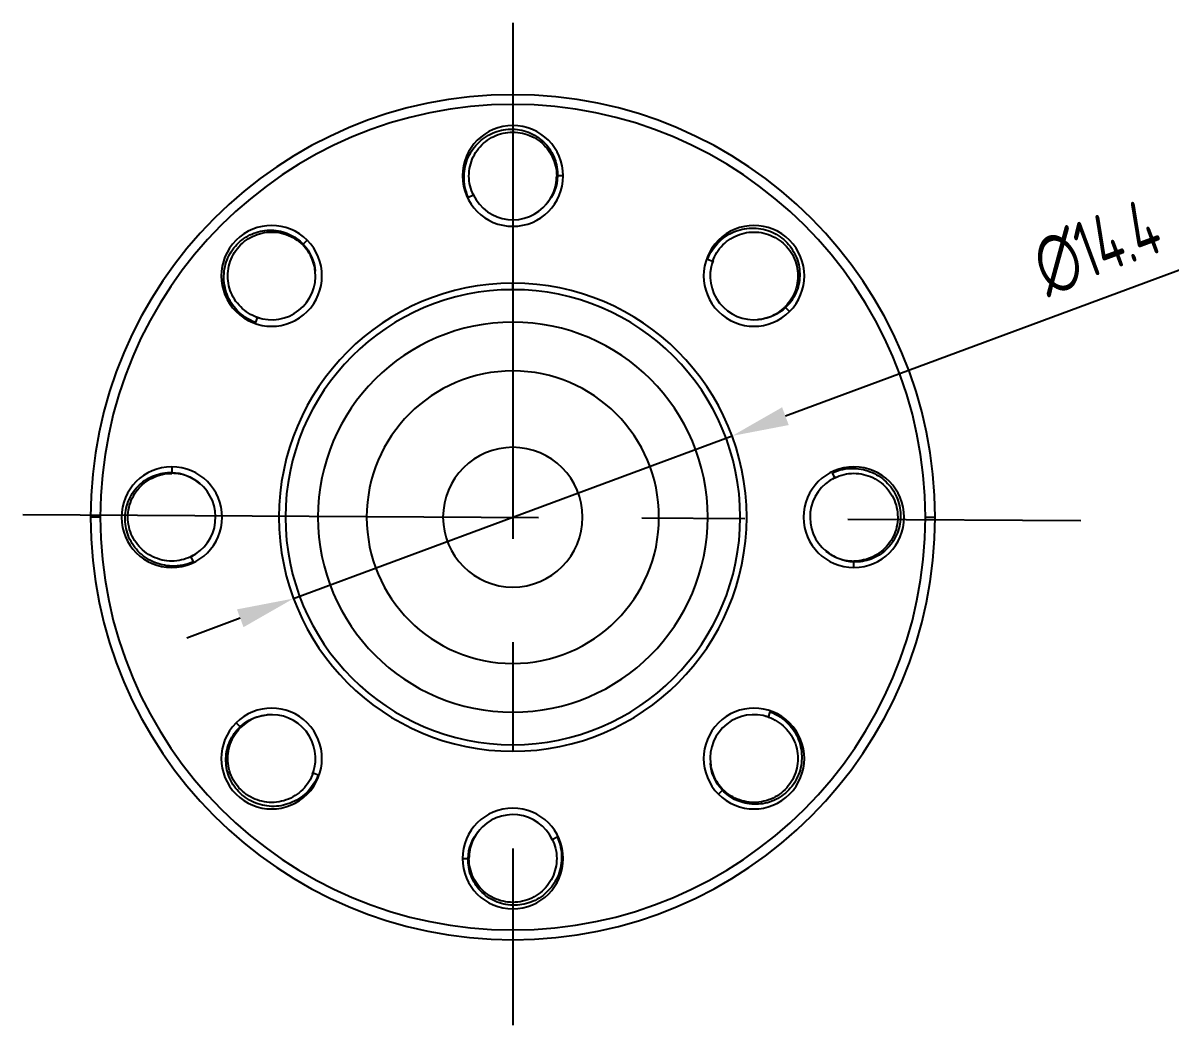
# Model space of a CAD drawing. Header units: inches. Extents: x -12 to 92, y -2 to 146.
# Drawn here: x 25.43 to 60.75, y 31.74 to 62.57 of the extents above; entities that cross this region are included whole.
import ezdxf

# ---------------------------------------------------------------- set-up
doc = ezdxf.new("R2010")
doc.units = ezdxf.units.IN
doc.header["$LTSCALE"] = 0.5
doc.header["$MEASUREMENT"] = 0
doc.linetypes.add('CENTER', pattern=[50.8, 31.75, -6.35, 6.35, -6.35])
doc.layers.add('7标注层', color=4, linetype='Continuous')
doc.layers.add('中心线', color=1, linetype='CENTER')
doc.styles.add('PC_TEXTSTYLE', font='ISOCP.SHX', dxfattribs={"width": 0.707, "bigfont": 'GBCBIG.SHX'})
doc.dimstyles.new('GB_LINEAR', dxfattribs={"dimtxt": 3.5, "dimasz": 3.5, "dimexe": 1, "dimexo": 0, "dimgap": 1.5, "dimtad": 1, "dimdsep": 46, "dimtxsty": 'PC_TEXTSTYLE', "dimcen": 0, "dimclrd": 256, "dimclrt": 3, "dimadec": 0, "dimazin": 2, "dimtp": 0.1, "dimtm": 0.1, "dimtfac": 0.71, "dimtdec": 3, "dimtmove": 0, "dimatfit": 3, "dimfxl": 1, "dimtfill": 1, "dimarcsym": 0})

# ---------------------------------------------------------------- blocks, each defined once
blk = doc.blocks.new('*D1')
at = {"layer": '7标注层', "lineweight": -2}
for p, q in [((61.474, 55.133), (48.905, 50.476)), ((33.76, 44.865), (47.264, 49.868)), ((32.119, 44.258), (30.478, 43.65))]:
    blk.add_line(p, q, dxfattribs=at)
at = {"layer": '7标注层'}
for points in [[(48.803, 50.749), (49.006, 50.202), (47.264, 49.868)], [(32.221, 43.984), (32.018, 44.531), (33.76, 44.865)]]:
    blk.add_solid(points, dxfattribs=at)
at = {"layer": 'Defpoints', "color": 0}
for p in [(47.264, 49.868), (33.76, 44.865)]:
    blk.add_point(p, dxfattribs=at)
at = {"layer": '7标注层', "color": 3, "insert": (58.497, 55.669), "char_height": 1.75, "attachment_point": 5, "rotation": 20.3281, "style": 'PC_TEXTSTYLE', "bg_fill": 3, "box_fill_scale": 1.25, "bg_fill_color": 257, "bg_fill_transparency": 0}
blk.add_mtext('∅14.4', dxfattribs=at)

msp = doc.modelspace()

# ---------------------------------------------------------------- linework, layer by layer
at = {"color": 7, "linetype": 'Continuous', "lineweight": 25}
for p, q in [((38.962, 57.867), (39.01, 57.867)), ((42.062, 57.867), (41.889, 57.867)), ((39.297, 57.279), (39.144, 57.205)), ((39.285, 57.312), (39.341, 57.208)), ((41.528, 56.987), (41.622, 57.101)), ((34.183, 55.887), (34.061, 55.765)), ((46.841, 55.887), (46.875, 55.853)), ((46.662, 55.235), (46.501, 55.291)), ((46.677, 55.267), (46.643, 55.154)), ((34.428, 54.888), (34.413, 55.035)), ((40.512, 54.367), (40.512, 54.567)), ((31.991, 53.695), (32.025, 53.729)), ((49.033, 53.695), (48.91, 53.818)), ((32.644, 53.516), (32.588, 53.356)), ((32.612, 53.532), (32.725, 53.497)), ((48.033, 53.451), (48.18, 53.465)), ((30.012, 48.917), (30.012, 48.744)), ((51.012, 48.917), (51.012, 48.869)), ((30.892, 48.383), (30.777, 48.477)), ((50.424, 48.582), (50.35, 48.735)), ((50.458, 48.594), (50.354, 48.538)), ((27.812, 47.367), (27.512, 47.367)), ((53.212, 47.367), (53.512, 47.367)), ((50.132, 46.351), (50.247, 46.257)), ((30.566, 46.14), (30.67, 46.195)), ((30.6, 46.152), (30.674, 45.998)), ((51.012, 45.817), (51.012, 45.99)), ((30.012, 45.817), (30.012, 45.865)), ((48.38, 41.217), (48.436, 41.378)), ((31.991, 41.038), (32.114, 40.916)), ((32.991, 41.283), (32.844, 41.268)), ((48.412, 41.202), (48.299, 41.236)), ((49.033, 41.038), (48.999, 41.004)), ((40.512, 40.367), (40.512, 40.167)), ((34.347, 39.466), (34.381, 39.579)), ((46.596, 39.846), (46.611, 39.698)), ((34.362, 39.499), (34.523, 39.443)), ((34.183, 38.846), (34.15, 38.88)), ((46.841, 38.846), (46.963, 38.968)), ((39.496, 37.746), (39.402, 37.632)), ((41.739, 37.421), (41.683, 37.525)), ((41.727, 37.455), (41.88, 37.529)), ((38.962, 36.867), (39.135, 36.867)), ((42.062, 36.867), (42.014, 36.867))]:
    msp.add_line(p, q, dxfattribs=at)
for centre, radius, start, end in [((40.512, 47.367), 13, 0, 180), ((40.512, 47.367), 12.7, 0, 180), ((40.512, 57.867), 1.55, 0, 180), ((40.512, 57.867), 1.55, 180, 0), ((40.512, 57.867), 1.35, 205.8235, 321.0235), ((33.087, 54.791), 1.55, 45, 225), ((47.937, 54.791), 1.55, 315, 135), ((33.087, 54.791), 1.55, 225, 45), ((47.937, 54.791), 1.55, 135, 315), ((47.937, 54.791), 1.35, 160.8235, 276.0235), ((33.087, 54.791), 1.35, 250.8235, 6.0235), ((40.512, 47.367), 7.2, 90, 270), ((40.512, 47.367), 7.2, 270, 90), ((40.512, 47.367), 7, 90, 270), ((40.512, 47.367), 7, 270, 90), ((40.512, 47.367), 6, 90, 270), ((40.512, 47.367), 6, 270, 90), ((40.512, 47.367), 4.5, 90, 270), ((40.512, 47.367), 4.5, 270, 90), ((40.512, 47.367), 2.15, 90, 270), ((40.512, 47.367), 2.15, 270, 90), ((30.012, 47.367), 1.55, 90, 270), ((30.012, 47.367), 1.55, 270, 90), ((51.012, 47.367), 1.55, 90, 270), ((51.012, 47.367), 1.55, 270, 90), ((30.012, 47.367), 1.35, 295.8235, 51.0235), ((51.012, 47.367), 1.35, 115.8235, 231.0235), ((40.512, 47.367), 13, 180, 0), ((40.512, 47.367), 12.7, 180, 0), ((33.087, 39.942), 1.55, 315, 135), ((47.937, 39.942), 1.55, 45, 225), ((33.087, 39.942), 1.55, 135, 315), ((33.087, 39.942), 1.35, 340.8235, 96.0235), ((47.937, 39.942), 1.35, 70.8235, 186.0235), ((47.937, 39.942), 1.55, 225, 45), ((40.512, 36.867), 1.55, 0, 180), ((40.512, 36.867), 1.35, 25.8235, 141.0235), ((40.512, 36.867), 1.55, 180, 0)]:
    msp.add_arc(centre, radius, start, end, dxfattribs=at)
for points, knots in [([(39.01, 57.867), (39.015, 58.063), (39.059, 58.258), (39.218, 58.613), (39.332, 58.774), (39.612, 59.039), (39.777, 59.143), (40.133, 59.279), (40.324, 59.311), (40.7, 59.301), (40.887, 59.258), (41.227, 59.106), (41.381, 58.997), (41.635, 58.728), (41.734, 58.57), (41.864, 58.229), (41.894, 58.047), (41.889, 57.867)], [0, 0, 0, 0, 0.125, 0.125, 0.25, 0.25, 0.375, 0.375, 0.5, 0.5, 0.625, 0.625, 0.75, 0.75, 0.875, 0.875, 1, 1, 1, 1]), ([(39.297, 57.279), (39.209, 57.461), (39.162, 57.662), (39.162, 58.066), (39.208, 58.269), (39.382, 58.633), (39.511, 58.795), (39.827, 59.047), (40.013, 59.137), (40.407, 59.227), (40.615, 59.228), (41.008, 59.138), (41.195, 59.048), (41.511, 58.797), (41.64, 58.635), (41.816, 58.271), (41.862, 58.069), (41.862, 57.867)], [0, 0, 0, 0, 0.125, 0.125, 0.25, 0.25, 0.375, 0.375, 0.5, 0.5, 0.625, 0.625, 0.75, 0.75, 0.875, 0.875, 1, 1, 1, 1]), ([(41.639, 57.125), (41.682, 57.199), (41.77, 57.348), (41.846, 57.602), (41.857, 57.778), (41.862, 57.867)], [0, 0, 0, 0, 0.325404, 0.662702, 1, 1, 1, 1]), ([(32.025, 53.729), (31.89, 53.872), (31.784, 54.041), (31.644, 54.404), (31.611, 54.599), (31.622, 54.984), (31.665, 55.174), (31.821, 55.522), (31.933, 55.68), (32.206, 55.939), (32.368, 56.04), (32.717, 56.173), (32.903, 56.205), (33.272, 56.194), (33.454, 56.153), (33.787, 56.003), (33.937, 55.896), (34.061, 55.765)], [0, 0, 0, 0, 0.125, 0.125, 0.25, 0.25, 0.375, 0.375, 0.5, 0.5, 0.625, 0.625, 0.75, 0.75, 0.875, 0.875, 1, 1, 1, 1]), ([(32.644, 53.516), (32.453, 53.583), (32.277, 53.692), (31.991, 53.978), (31.881, 54.153), (31.746, 54.534), (31.724, 54.74), (31.768, 55.142), (31.836, 55.337), (32.051, 55.679), (32.197, 55.827), (32.539, 56.041), (32.735, 56.11), (33.136, 56.156), (33.342, 56.132), (33.724, 55.999), (33.899, 55.889), (34.042, 55.746)], [0, 0, 0, 0, 0.125, 0.125, 0.25, 0.25, 0.375, 0.375, 0.5, 0.5, 0.625, 0.625, 0.75, 0.75, 0.875, 0.875, 1, 1, 1, 1]), ([(46.662, 55.235), (46.728, 55.426), (46.838, 55.601), (47.123, 55.887), (47.299, 55.998), (47.679, 56.132), (47.885, 56.155), (48.287, 56.111), (48.482, 56.042), (48.825, 55.827), (48.972, 55.682), (49.187, 55.339), (49.255, 55.144), (49.301, 54.742), (49.277, 54.537), (49.144, 54.155), (49.034, 53.98), (48.891, 53.837)], [0, 0, 0, 0, 0.125, 0.125, 0.25, 0.25, 0.375, 0.375, 0.5, 0.5, 0.625, 0.625, 0.75, 0.75, 0.875, 0.875, 1, 1, 1, 1]), ([(46.875, 55.853), (47.017, 55.989), (47.186, 56.095), (47.55, 56.234), (47.744, 56.267), (48.129, 56.257), (48.32, 56.213), (48.668, 56.058), (48.825, 55.946), (49.084, 55.672), (49.186, 55.51), (49.319, 55.162), (49.35, 54.976), (49.34, 54.607), (49.298, 54.425), (49.149, 54.092), (49.042, 53.941), (48.91, 53.818)], [0, 0, 0, 0, 0.125, 0.125, 0.25, 0.25, 0.375, 0.375, 0.5, 0.5, 0.625, 0.625, 0.75, 0.75, 0.875, 0.875, 1, 1, 1, 1]), ([(34.409, 55.064), (34.387, 55.146), (34.343, 55.314), (34.218, 55.548), (34.101, 55.68), (34.042, 55.746)], [0, 0, 0, 0, 0.325404, 0.662702, 1, 1, 1, 1]), ([(48.209, 53.47), (48.291, 53.492), (48.459, 53.535), (48.693, 53.661), (48.825, 53.778), (48.891, 53.837)], [0, 0, 0, 0, 0.325404, 0.662702, 1, 1, 1, 1]), ([(30.012, 45.865), (29.815, 45.87), (29.621, 45.914), (29.265, 46.073), (29.104, 46.187), (28.84, 46.466), (28.736, 46.632), (28.6, 46.988), (28.567, 47.178), (28.578, 47.555), (28.62, 47.741), (28.773, 48.082), (28.882, 48.236), (29.15, 48.489), (29.309, 48.588), (29.649, 48.718), (29.832, 48.749), (30.012, 48.744)], [0, 0, 0, 0, 0.125, 0.125, 0.25, 0.25, 0.375, 0.375, 0.5, 0.5, 0.625, 0.625, 0.75, 0.75, 0.875, 0.875, 1, 1, 1, 1]), ([(51.012, 48.869), (51.209, 48.864), (51.403, 48.819), (51.759, 48.661), (51.92, 48.547), (52.184, 48.267), (52.288, 48.102), (52.425, 47.746), (52.457, 47.555), (52.446, 47.178), (52.404, 46.992), (52.251, 46.652), (52.142, 46.498), (51.874, 46.244), (51.715, 46.145), (51.375, 46.015), (51.192, 45.984), (51.012, 45.99)], [0, 0, 0, 0, 0.125, 0.125, 0.25, 0.25, 0.375, 0.375, 0.5, 0.5, 0.625, 0.625, 0.75, 0.75, 0.875, 0.875, 1, 1, 1, 1]), ([(30.6, 46.152), (30.418, 46.064), (30.216, 46.017), (29.812, 46.016), (29.61, 46.062), (29.246, 46.237), (29.084, 46.366), (28.831, 46.682), (28.741, 46.868), (28.651, 47.262), (28.65, 47.469), (28.741, 47.863), (28.83, 48.05), (29.082, 48.366), (29.244, 48.495), (29.608, 48.671), (29.81, 48.716), (30.012, 48.716)], [0, 0, 0, 0, 0.125, 0.125, 0.25, 0.25, 0.375, 0.375, 0.5, 0.5, 0.625, 0.625, 0.75, 0.75, 0.875, 0.875, 1, 1, 1, 1]), ([(30.754, 48.494), (30.68, 48.537), (30.53, 48.624), (30.277, 48.701), (30.1, 48.711), (30.012, 48.717)], [0, 0, 0, 0, 0.325404, 0.662702, 1, 1, 1, 1]), ([(50.424, 48.582), (50.606, 48.67), (50.808, 48.717), (51.212, 48.717), (51.414, 48.671), (51.778, 48.497), (51.94, 48.367), (52.193, 48.052), (52.283, 47.865), (52.373, 47.471), (52.374, 47.264), (52.283, 46.87), (52.194, 46.683), (51.942, 46.367), (51.78, 46.239), (51.416, 46.063), (51.214, 46.017), (51.012, 46.017)], [0, 0, 0, 0, 0.125, 0.125, 0.25, 0.25, 0.375, 0.375, 0.5, 0.5, 0.625, 0.625, 0.75, 0.75, 0.875, 0.875, 1, 1, 1, 1]), ([(50.27, 46.24), (50.344, 46.197), (50.494, 46.109), (50.747, 46.032), (50.924, 46.022), (51.012, 46.017)], [0, 0, 0, 0, 0.325404, 0.662702, 1, 1, 1, 1]), ([(32.815, 41.263), (32.733, 41.242), (32.565, 41.198), (32.331, 41.073), (32.199, 40.955), (32.133, 40.897)], [0, 0, 0, 0, 0.325404, 0.662702, 1, 1, 1, 1]), ([(48.999, 41.004), (49.134, 40.861), (49.24, 40.693), (49.38, 40.329), (49.413, 40.135), (49.402, 39.75), (49.359, 39.559), (49.203, 39.211), (49.091, 39.054), (48.818, 38.795), (48.656, 38.693), (48.307, 38.56), (48.121, 38.529), (47.752, 38.539), (47.57, 38.581), (47.237, 38.73), (47.087, 38.837), (46.963, 38.968)], [0, 0, 0, 0, 0.125, 0.125, 0.25, 0.25, 0.375, 0.375, 0.5, 0.5, 0.625, 0.625, 0.75, 0.75, 0.875, 0.875, 1, 1, 1, 1]), ([(48.38, 41.217), (48.571, 41.15), (48.747, 41.041), (49.033, 40.756), (49.143, 40.58), (49.278, 40.199), (49.3, 39.993), (49.256, 39.592), (49.188, 39.396), (48.973, 39.054), (48.827, 38.907), (48.485, 38.692), (48.289, 38.623), (47.888, 38.578), (47.682, 38.601), (47.3, 38.734), (47.125, 38.845), (46.982, 38.988)], [0, 0, 0, 0, 0.125, 0.125, 0.25, 0.25, 0.375, 0.375, 0.5, 0.5, 0.625, 0.625, 0.75, 0.75, 0.875, 0.875, 1, 1, 1, 1]), ([(34.15, 38.88), (34.007, 38.745), (33.838, 38.638), (33.474, 38.499), (33.28, 38.466), (32.895, 38.476), (32.705, 38.52), (32.357, 38.675), (32.199, 38.787), (31.94, 39.061), (31.838, 39.223), (31.705, 39.571), (31.674, 39.758), (31.684, 40.126), (31.726, 40.309), (31.875, 40.641), (31.983, 40.792), (32.114, 40.916)], [0, 0, 0, 0, 0.125, 0.125, 0.25, 0.25, 0.375, 0.375, 0.5, 0.5, 0.625, 0.625, 0.75, 0.75, 0.875, 0.875, 1, 1, 1, 1]), ([(34.362, 39.499), (34.296, 39.308), (34.186, 39.132), (33.901, 38.846), (33.726, 38.736), (33.345, 38.601), (33.139, 38.578), (32.737, 38.623), (32.542, 38.691), (32.199, 38.906), (32.052, 39.052), (31.837, 39.394), (31.769, 39.59), (31.723, 39.991), (31.747, 40.197), (31.88, 40.579), (31.99, 40.754), (32.133, 40.897)], [0, 0, 0, 0, 0.125, 0.125, 0.25, 0.25, 0.375, 0.375, 0.5, 0.5, 0.625, 0.625, 0.75, 0.75, 0.875, 0.875, 1, 1, 1, 1]), ([(46.615, 39.67), (46.637, 39.587), (46.681, 39.419), (46.806, 39.186), (46.923, 39.054), (46.982, 38.987)], [0, 0, 0, 0, 0.325404, 0.662702, 1, 1, 1, 1]), ([(39.385, 37.608), (39.342, 37.535), (39.254, 37.385), (39.178, 37.131), (39.167, 36.955), (39.162, 36.867)], [0, 0, 0, 0, 0.325404, 0.662702, 1, 1, 1, 1]), ([(41.727, 37.455), (41.815, 37.273), (41.862, 37.071), (41.862, 36.667), (41.816, 36.465), (41.642, 36.1), (41.513, 35.939), (41.197, 35.686), (41.011, 35.596), (40.617, 35.506), (40.41, 35.505), (40.016, 35.595), (39.829, 35.685), (39.513, 35.936), (39.384, 36.099), (39.208, 36.463), (39.162, 36.665), (39.162, 36.867)], [0, 0, 0, 0, 0.125, 0.125, 0.25, 0.25, 0.375, 0.375, 0.5, 0.5, 0.625, 0.625, 0.75, 0.75, 0.875, 0.875, 1, 1, 1, 1]), ([(42.014, 36.867), (42.009, 36.67), (41.965, 36.476), (41.806, 36.12), (41.692, 35.959), (41.412, 35.694), (41.247, 35.59), (40.891, 35.454), (40.7, 35.422), (40.324, 35.432), (40.137, 35.475), (39.797, 35.627), (39.643, 35.737), (39.39, 36.005), (39.29, 36.163), (39.16, 36.504), (39.13, 36.686), (39.135, 36.867)], [0, 0, 0, 0, 0.125, 0.125, 0.25, 0.25, 0.375, 0.375, 0.5, 0.5, 0.625, 0.625, 0.75, 0.75, 0.875, 0.875, 1, 1, 1, 1])]:
    msp.add_open_spline(points, degree=3, knots=knots, dxfattribs=at)
for points in [[(39.144, 57.205), (39.05, 57.413), (39.004, 57.641), (39.01, 57.867)], [(41.889, 57.867), (41.88, 57.554), (41.761, 57.25), (41.562, 57.018)], [(46.501, 55.291), (46.582, 55.504), (46.711, 55.698), (46.875, 55.853)], [(34.061, 55.765), (34.276, 55.538), (34.407, 55.238), (34.43, 54.933)], [(32.588, 53.356), (32.374, 53.436), (32.181, 53.565), (32.025, 53.729)], [(48.91, 53.818), (48.683, 53.603), (48.384, 53.472), (48.078, 53.449)], [(30.012, 48.744), (30.324, 48.735), (30.629, 48.616), (30.861, 48.416)], [(50.35, 48.735), (50.558, 48.829), (50.786, 48.875), (51.012, 48.869)], [(51.012, 45.99), (50.7, 45.999), (50.395, 46.118), (50.163, 46.317)], [(30.674, 45.998), (30.466, 45.904), (30.238, 45.859), (30.012, 45.865)], [(48.436, 41.378), (48.65, 41.297), (48.843, 41.168), (48.999, 41.004)], [(32.114, 40.916), (32.341, 41.13), (32.64, 41.261), (32.946, 41.285)], [(46.963, 38.968), (46.748, 39.196), (46.617, 39.495), (46.594, 39.8)], [(34.523, 39.443), (34.442, 39.229), (34.313, 39.035), (34.15, 38.88)], [(39.135, 36.867), (39.144, 37.179), (39.263, 37.484), (39.463, 37.716)], [(41.88, 37.529), (41.974, 37.321), (42.02, 37.092), (42.014, 36.867)]]:
    msp.add_open_spline(points, degree=3, dxfattribs=at)
at = {"layer": '中心线'}
for p, q in [((40.512, 62.573), (40.512, 31.743)), ((25.43, 47.451), (57.997, 47.269))]:
    msp.add_line(p, q, dxfattribs=at)

# ---------------------------------------------------------------- next in the draw order: dimensions: what is measured, and where the dimension line sits
at = {"layer": '7标注层'}
dim = msp.add_diameter_dim_2p(p1=(33.76, 44.865), p2=(47.264, 49.868), dimstyle='GB_LINEAR', override={"dimscale": 0.5, "dimtvp": 0.1, "dimtfill": 1, "dimtfillclr": 0}, dxfattribs=at)
dim.commit()
dim.dimension.update_dxf_attribs({"geometry": '*D1', "text_midpoint": (59.031, 54.227), "dimtype": 163})

doc.saveas('drawing.dxf')
